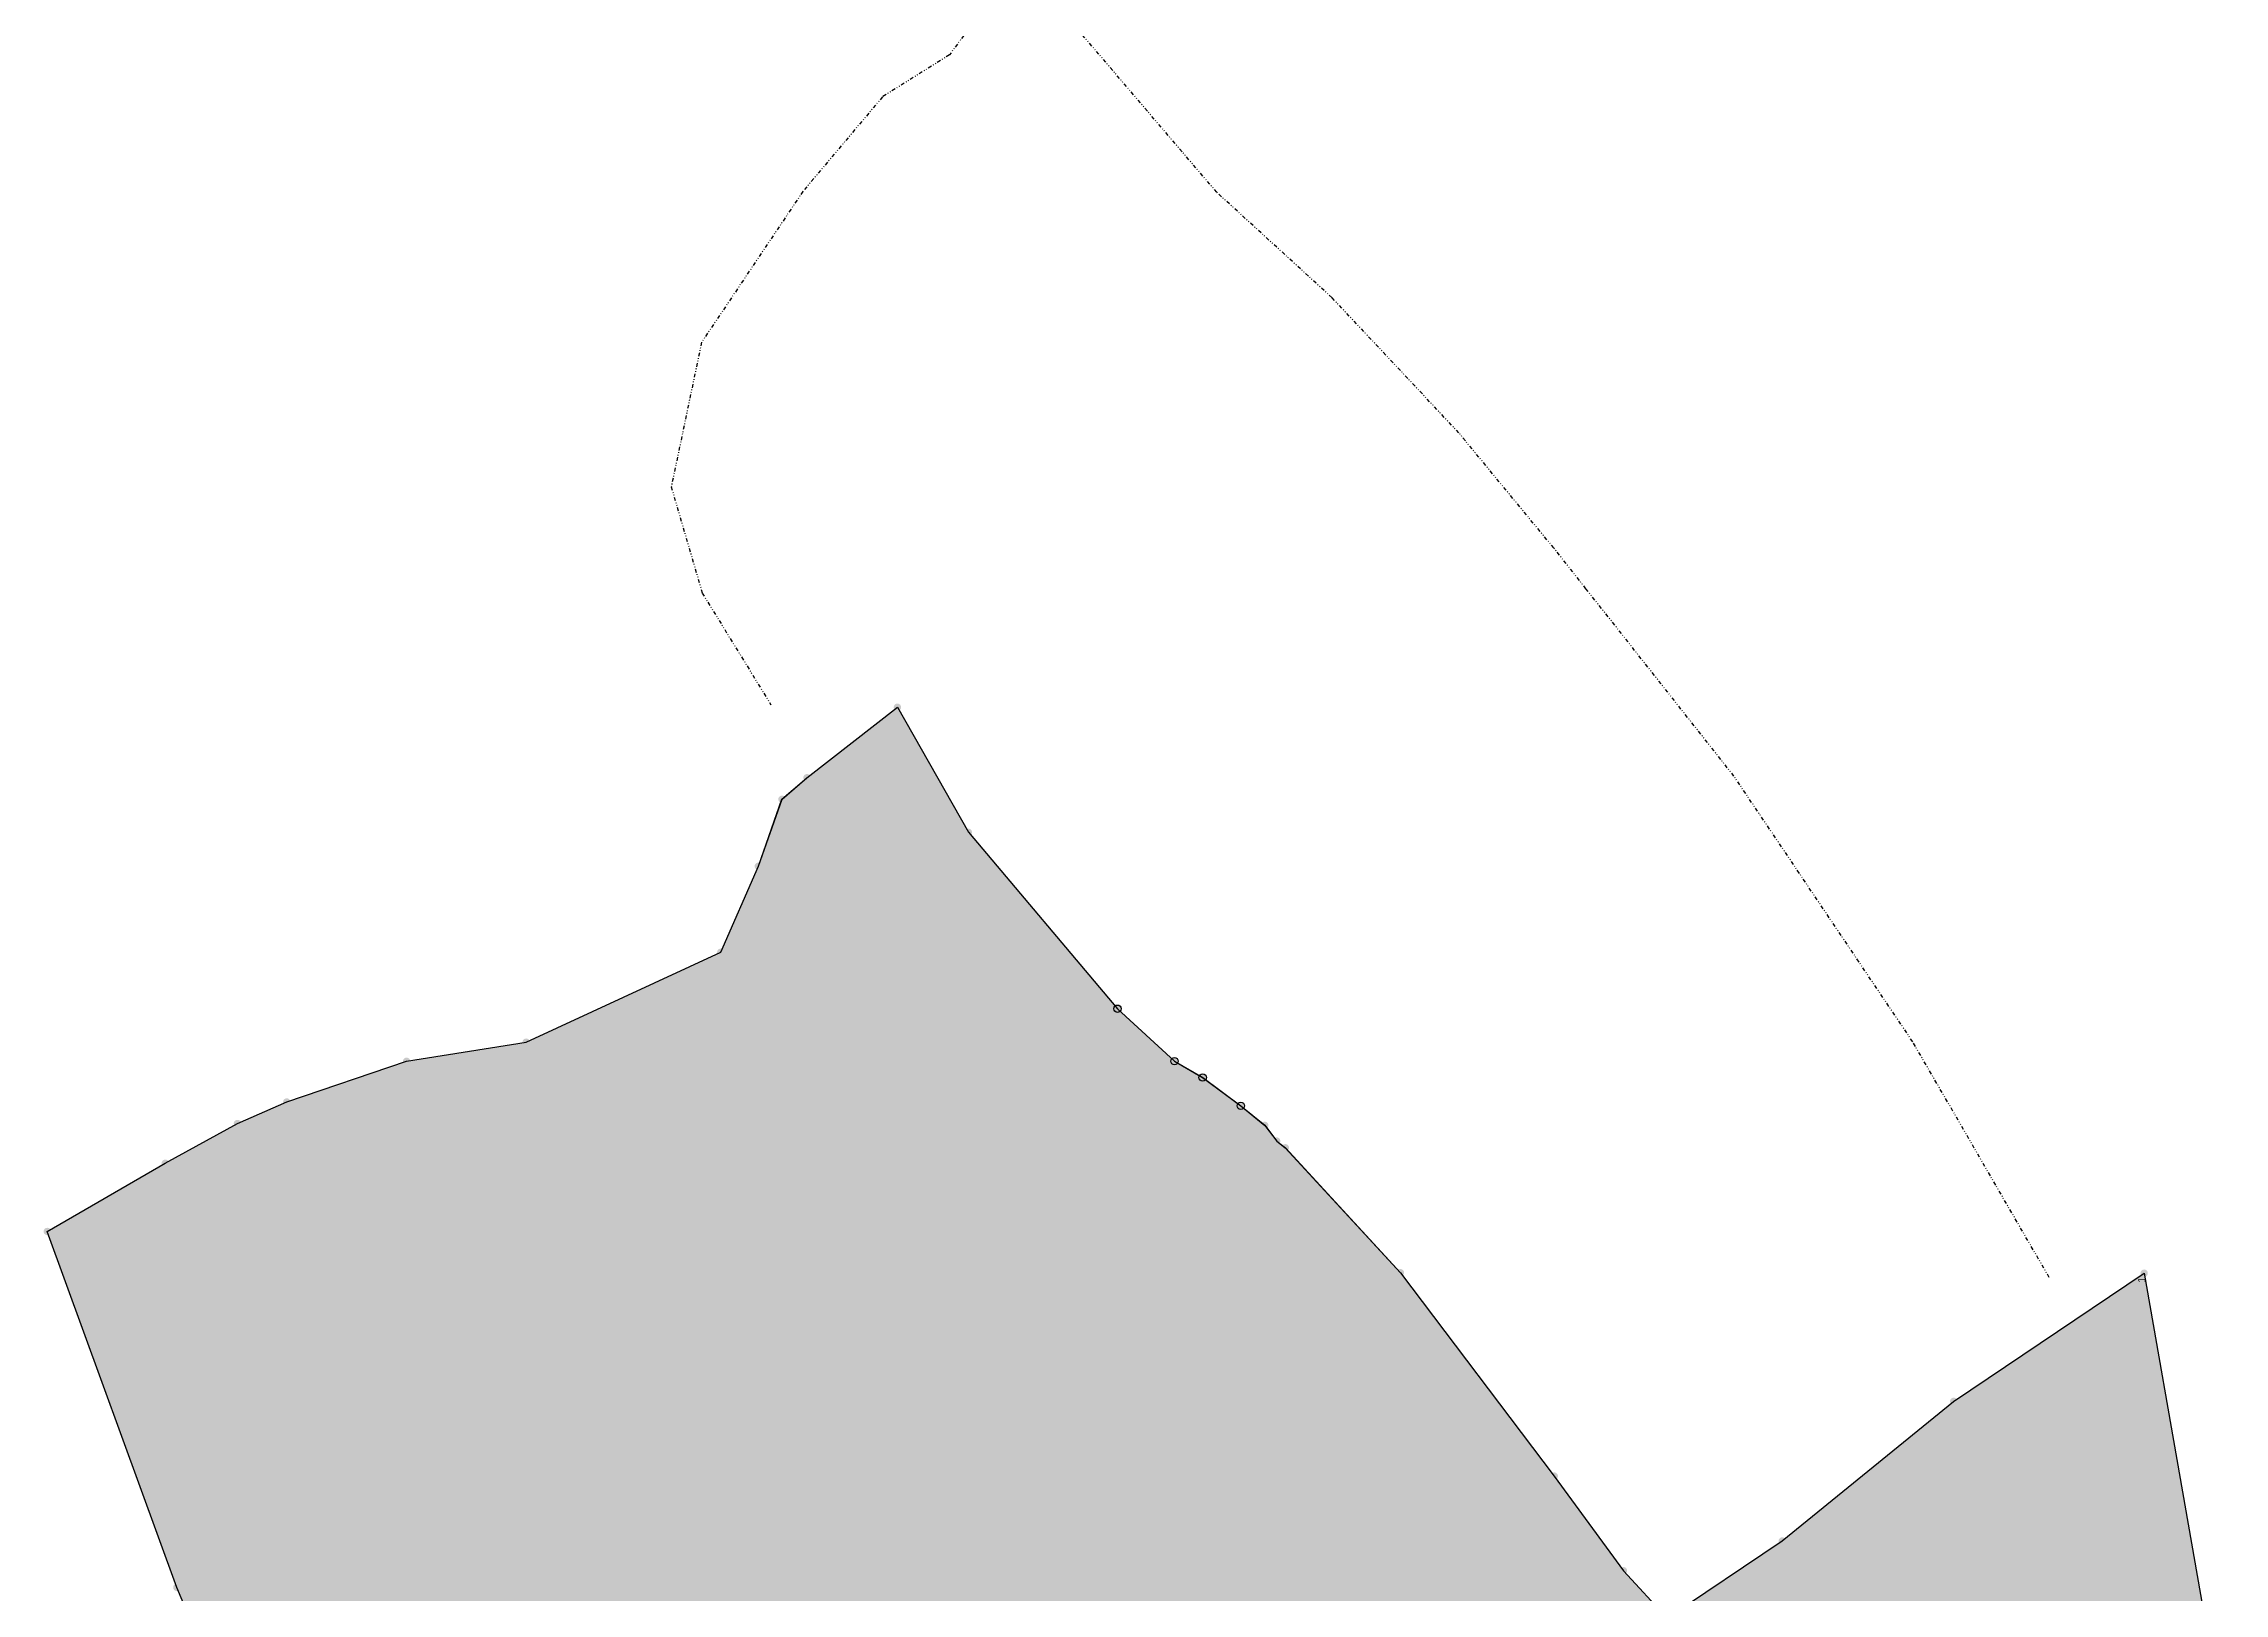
# Model space of a CAD drawing. Header units: millimetres. Extents: x 585668 to 596421, y 1344570 to 1349375.
# Drawn here: x 594181.9 to 594477.8, y 1348326.7 to 1348537 of the extents above; entities that cross this region are included whole.
import ezdxf
from ezdxf.enums import TextEntityAlignment as Align

# ---------------------------------------------------------------- set-up
doc = ezdxf.new("R2010")
doc.units = ezdxf.units.MM
doc.linetypes.add('DIVIDE', pattern=[1.25, 0.5, -0.25, 0, -0.25, 0, -0.25])
doc.layers.add('2', color=7, linetype='Continuous')
doc.layers.add('CVL_CUADCON_TIT', color=1, linetype='Continuous')
doc.styles.get("Standard").update_dxf_attribs({"font": 'TCCM____.TTF'})

msp = doc.modelspace()

# ---------------------------------------------------------------- hatches: boundary and pattern name
at = {"lineweight": 30}
h = msp.add_hatch(color=7, dxfattribs=at)
h.dxf.hatch_style = 1
h.paths.add_polyline_path([(594396.611, 1348329.37), (594401.871, 1348323.653, -0.4614065), (594402.626, 1348323.566), (594417.406, 1348333.498, -0.9551725), (594418.209, 1348334.093), (594440.694, 1348352.401, -0.1725278), (594440.581, 1348352.717, -0.7393458), (594441.496, 1348352.997), (594466.515, 1348369.84, -1.3474562), (594467.431, 1348370.117, -0.3631786), (594467.02, 1348369.625), (594477.232, 1348311.279, -0.4678325), (594477.821, 1348310.787, -0.7366305), (594476.909, 1348310.504), (594460.954, 1348299.54, -0.8652961), (594460.227, 1348298.868), (594447.486, 1348283.126, -0.2263502), (594447.671, 1348282.737, -0.5451189), (594446.965, 1348282.282), (594436.355, 1348259.184, -0.2959448), (594436.651, 1348258.727, -0.4919834), (594436.024, 1348258.244), (594430.979, 1348239.131, -0.3404974), (594431.351, 1348238.647, -0.4353107), (594430.816, 1348238.148), (594430.047, 1348227.416, -0.3934265), (594430.511, 1348226.917, -0.3569505), (594430.111, 1348226.427), (594432.932, 1348212.317, -0.859776), (594433.271, 1348211.388), (594435.122, 1348208.006, -1.0053854), (594435.597, 1348207.126), (594444.358, 1348190.639, -0.8829363), (594444.927, 1348189.826), (594459.996, 1348173.138, -0.9586134), (594460.697, 1348172.426), (594472.01, 1348161.662, -0.676596), (594472.871, 1348161.317, -0.7911824), (594471.924, 1348161.093, -0.6689101), (594471.023, 1348160.889), (594452.995, 1348148.468, -0.9888828), (594452.174, 1348147.897), (594440.069, 1348139.417, -0.1559218), (594440.161, 1348139.127, -0.7354609), (594439.25, 1348138.843), (594409.463, 1348118.242, -0.8552933), (594408.747, 1348117.56), (594408.639, 1348117.421, -0.2310856), (594408.831, 1348117.027, -1.2513305), (594407.88, 1348117.242), (594391.093, 1348125.242, -0.9184921), (594390.16, 1348125.593), (594362.073, 1348133.742, -0.9783427), (594361.105, 1348133.991), (594328.828, 1348141.553, -1.1054185), (594327.887, 1348141.876), (594285.226, 1348161.718, -1.1321635), (594284.382, 1348162.241), (594256.501, 1348184.743, -1.2254407), (594255.877, 1348185.499), (594250.046, 1348196.486, -0.9545381), (594249.537, 1348197.345), (594241.866, 1348209.029, -1.150792), (594241.443, 1348209.925), (594233.69, 1348235.51, -0.5058415), (594233.041, 1348235.987, -0.333434), (594233.402, 1348236.467), (594226.271, 1348260.947, -0.9575736), (594225.951, 1348261.893), (594210.913, 1348301.221, -0.987859), (594210.538, 1348302.148), (594200.134, 1348327.016, -1.0214176), (594199.768, 1348327.946), (594182.536, 1348375.309, -0.5229644), (594181.861, 1348375.777, -0.7670179), (594182.794, 1348376.027), (594197.939, 1348384.787, -1.0106074), (594198.809, 1348385.278), (594207.723, 1348390.186, -1.0466542), (594208.62, 1348390.627), (594214.403, 1348393.147, -1.0435549), (594215.335, 1348393.508), (594230.648, 1348398.706, -1.0837332), (594231.615, 1348398.95), (594246.858, 1348401.385, -0.8743467), (594247.805, 1348401.677), (594273.308, 1348413.457, -0.6897417), (594273.962, 1348414.125), (594278.661, 1348424.889, -0.2981691), (594278.361, 1348425.347, -0.5176299), (594279.028, 1348425.819), (594280.268, 1348429.327), (594281.9, 1348433.957, -0.3150214), (594281.571, 1348434.427, -0.6910952), (594282.446, 1348434.758), (594285.083, 1348437.03, -0.1799484), (594284.961, 1348437.357, -0.7137972), (594285.856, 1348437.664), (594297.337, 1348446.61, -0.1669992), (594297.231, 1348446.917, -1.7375768), (594297.979, 1348446.483), (594307.117, 1348430.383, -0.9068978), (594307.686, 1348429.567), (594327.276, 1348406.386, -0.9430927), (594327.969, 1348405.669), (594334.973, 1348399.226, -0.8968726), (594335.774, 1348398.636), (594338.729, 1348396.918, -1.0578392), (594339.563, 1348396.369), (594343.93, 1348393.125, -1.0228638), (594344.719, 1348392.511), (594345.264, 1348392.067), (594347.197, 1348390.497, -1.1126572), (594347.889, 1348389.783), (594348.806, 1348388.577), (594348.908, 1348388.444, -0.8792972), (594349.606, 1348387.74), (594349.987, 1348387.444, -1.0861756), (594350.72, 1348386.769), (594365.666, 1348370.548, -1.0389948), (594366.307, 1348369.781), (594386.571, 1348342.976, -1.006089), (594387.167, 1348342.174), (594395.977, 1348330.142, -0.9427804)])
h.paths.add_polyline_path([(594471.436, 1348160.732), (594472.505, 1348160.894), (594472.46, 1348161.19), (594471.391, 1348161.029)], flags=24)
h.paths.add_polyline_path([(594467.341, 1348368.739), (594467.341, 1348369.827), (594465.838, 1348369.827), (594465.838, 1348368.739)], flags=25)

# ---------------------------------------------------------------- linework, layer by layer
at = {"layer": '2', "color": 1, "linetype": 'DIVIDE'}
for p, q in [((594341.07, 1348516.798), (594316.375, 1348545.734)), ((594309.304, 1348541.588), (594304.795, 1348535.44)), ((594304.795, 1348535.44), (594295.707, 1348529.748)), ((594295.707, 1348529.748), (594284.915, 1348516.923)), ((594284.915, 1348516.923), (594271.154, 1348496.443)), ((594356.718, 1348502.495), (594341.07, 1348516.798)), ((594373.934, 1348484.144), (594356.718, 1348502.495)), ((594271.154, 1348496.443), (594267.04, 1348476.834)), ((594386.801, 1348468.539), (594373.934, 1348484.144)), ((594267.04, 1348476.834), (594271.256, 1348462.401)), ((594391.179, 1348463), (594386.801, 1348468.539)), ((594271.256, 1348462.401), (594280.561, 1348447.264)), ((594411.263, 1348437.568), (594391.179, 1348463)), ((594435.524, 1348401.515), (594411.263, 1348437.568)), ((594454.052, 1348369.527), (594435.524, 1348401.515))]:
    msp.add_line(p, q, dxfattribs=at)
at = {"layer": 'CVL_CUADCON_TIT', "color": 7, "lineweight": 30, "ltscale": 0.5, "true_color": 0xffffff, "flags": 128}
msp.add_lwpolyline([(594210.731, 1348301.687), (594199.941, 1348327.477), (594182.361, 1348375.777), (594198.371, 1348385.037), (594208.161, 1348390.427), (594214.861, 1348393.347), (594231.121, 1348398.867), (594247.351, 1348401.467), (594273.761, 1348413.667), (594278.861, 1348425.347), (594282.071, 1348434.427), (594285.461, 1348437.357), (594297.731, 1348446.917), (594307.361, 1348429.947), (594327.601, 1348406.007), (594335.341, 1348398.887), (594339.161, 1348396.667), (594344.331, 1348392.827), (594347.581, 1348390.177), (594349.211, 1348388.047), (594350.381, 1348387.137), (594366.001, 1348370.177), (594386.871, 1348342.577), (594396.271, 1348329.737), (594402.211, 1348323.287), (594417.821, 1348333.777), (594441.081, 1348352.717), (594466.931, 1348370.117), (594477.321, 1348310.787)], dxfattribs=at)
at = {"layer": 'CVL_CUADCON_TIT', "color": 7, "ltscale": 0.5, "true_color": 0xffffff, "flags": 128}
msp.add_lwpolyline([(594210.736, 1348301.684), (594199.939, 1348327.476), (594182.365, 1348375.778), (594198.372, 1348385.034), (594208.16, 1348390.427), (594214.866, 1348393.348), (594231.122, 1348398.871), (594247.354, 1348401.464), (594273.765, 1348413.665), (594278.866, 1348425.347), (594282.067, 1348434.43), (594285.458, 1348437.353), (594297.735, 1348446.913), (594307.364, 1348429.948), (594327.599, 1348406.004), (594335.339, 1348398.887), (594339.16, 1348396.666), (594344.332, 1348392.823), (594347.586, 1348390.182), (594349.212, 1348388.043), (594350.379, 1348387.14), (594366.006, 1348370.179), (594386.871, 1348342.579), (594396.275, 1348329.735), (594402.211, 1348323.283), (594417.825, 1348333.777), (594441.081, 1348352.718), (594466.933, 1348370.121), (594466.933, 1348370.121), (594477.318, 1348310.787)], dxfattribs=at)
at = {"layer": 'CVL_CUADCON_TIT', "color": 7, "lineweight": 30, "ltscale": 0.5, "true_color": 0xffffff}
for centre in [(594327.601, 1348406.007), (594335.341, 1348398.887), (594339.161, 1348396.667), (594344.331, 1348392.827)]:
    msp.add_circle(centre, 0.5, dxfattribs=at)

# ---------------------------------------------------------------- texts
at = {"layer": 'CVL_CUADCON_TIT', "color": 3, "lineweight": 30, "ltscale": 0.5}
msp.add_text('1', height=1, rotation=90, dxfattribs=at).set_placement((594466.09, 1348369.576), align=Align.TOP_RIGHT)

doc.saveas('drawing.dxf')
